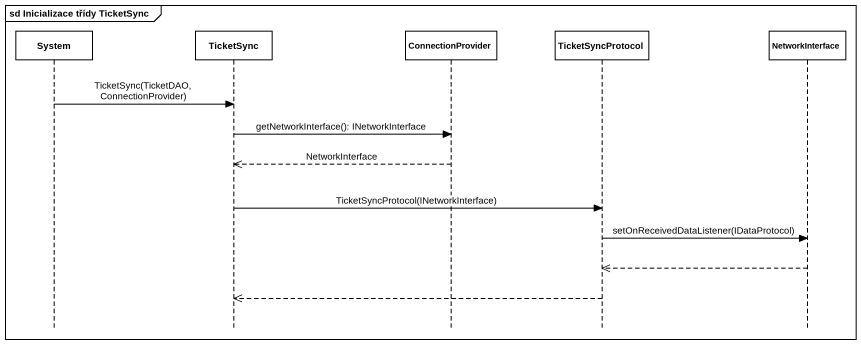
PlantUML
@startuml
mainframe sd Inicializace třídy TicketSync
hide footbox
participant System
participant TicketSync
participant ConnectionProvider
participant TicketSyncProtocol
participant NetworkInterface

System -> TicketSync : TicketSync(TicketDAO, ConnectionProvider)
TicketSync -> ConnectionProvider : getNetworkInterface(): INetworkInterface
ConnectionProvider -->> TicketSync : NetworkInterface
TicketSync -> TicketSyncProtocol : TicketSyncProtocol(INetworkInterface)
TicketSyncProtocol -> NetworkInterface : setOnReceivedDataListener(IDataProtocol)
NetworkInterface -->> TicketSyncProtocol
TicketSyncProtocol -->> TicketSync
@enduml
